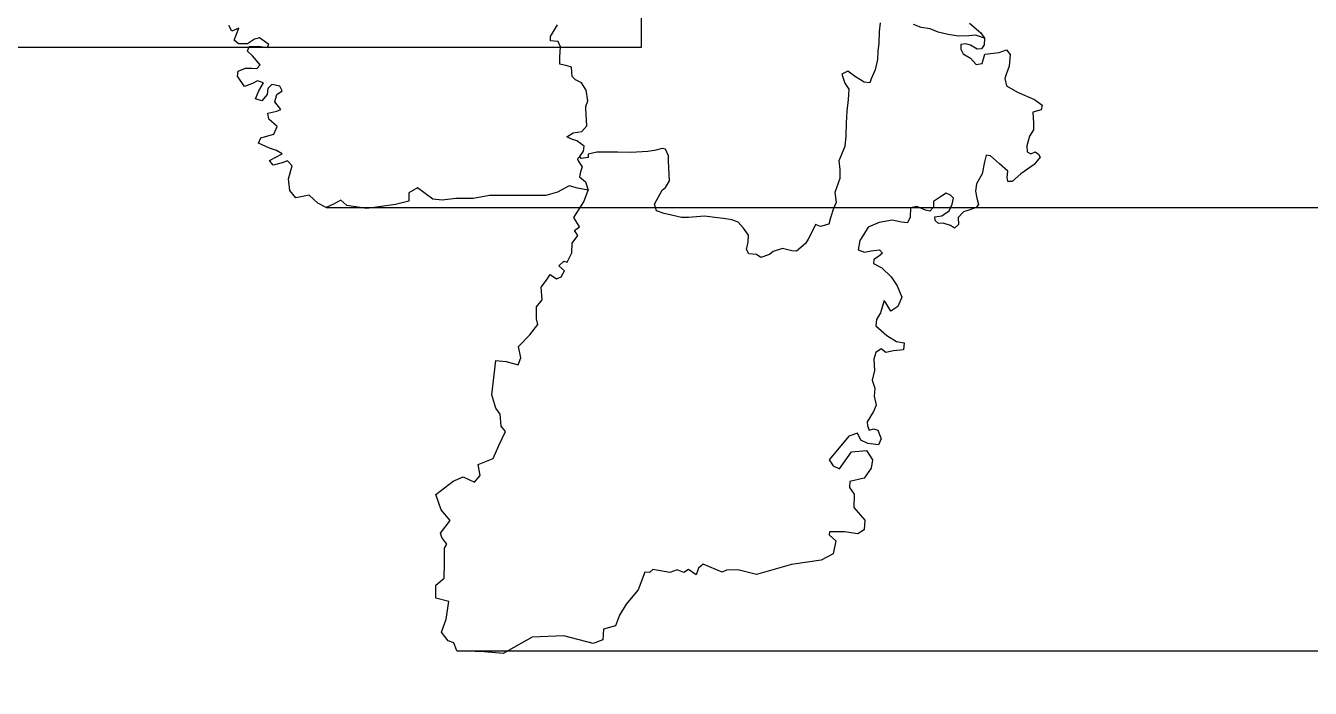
# Model space of a CAD drawing. Header units: millimetres. Extents: x 732789 to 734367, y 13383 to 14017.
# Drawn here: x 733152.6 to 733207.3, y 13718.7 to 13746.9 of the extents above; entities that cross this region are included whole.
import ezdxf

# ---------------------------------------------------------------- set-up
doc = ezdxf.new("R2010")
doc.units = ezdxf.units.MM
doc.linetypes.add('HIDDEN', pattern=[0.375, 0.25, -0.125])
picture_1 = doc.add_image_def('image1.png', size_in_pixel=(591, 835))

msp = doc.modelspace()

# ---------------------------------------------------------------- linework, layer by layer
msp.add_lwpolyline([(733149.121, 13783.948), (733178.782, 13783.948), (733178.782, 13746), (733149.121, 13746)], close=True)
at = {"color": 18, "linetype": 'HIDDEN', "ltscale": 2000, "true_color": 0x000000}
for points in [[(733176.177, 13741.345), (733176.073, 13741.253), (733176.101, 13741.166), (733176.28, 13740.909), (733176.212, 13740.695), (733176.158, 13740.48), (733176.419, 13740.264), (733176.536, 13739.914), (733176.077, 13740.004), (733175.726, 13740.103), (733175.232, 13739.833), (733174.728, 13739.689), (733172.323, 13739.68), (733171.64, 13739.563), (733170.902, 13739.563), (733170.318, 13739.492), (733169.913, 13739.536), (733169.265, 13740.012), (733168.897, 13739.806), (733168.897, 13739.438), (733168.321, 13739.303), (733167.111, 13739.131), (733166.247, 13739.257), (733165.995, 13739.491), (733165.681, 13739.32), (733165.366, 13739.167), (733165.015, 13739.365), (733164.646, 13739.697), (733164.08, 13739.589), (733163.828, 13739.904), (733163.765, 13740.389), (733163.927, 13740.955), (733163.729, 13741.161), (733163.495, 13741.071), (733163.117, 13740.973), (733162.964, 13741.179), (733163.504, 13741.458), (733163.259, 13741.607), (733162.962, 13741.706), (733162.494, 13741.913), (733162.584, 13742.137), (733163.142, 13742.299), (733163.286, 13742.622), (733162.926, 13742.937), (733162.89, 13743.197), (733163.277, 13743.278), (733163.448, 13743.35), (733163.187, 13743.682), (733163.268, 13743.996), (733163.493, 13744.149), (733163.394, 13744.347), (733163.052, 13744.41), (733162.89, 13744.239), (733162.863, 13743.987), (733162.638, 13743.718), (733162.359, 13743.799), (733162.503, 13744.14), (733162.71, 13744.481), (733162.449, 13744.571), (733162.234, 13744.464), (733161.892, 13744.329), (733161.594, 13744.773), (733161.621, 13744.989), (733161.936, 13745.115), (733162.206, 13745.106), (733162.422, 13745.097), (733162.565, 13745.249), (733162.233, 13745.645), (733162.017, 13745.842), (733162.089, 13746.031), (733162.494, 13746.049), (733162.853, 13745.995), (733162.934, 13746.121), (733162.538, 13746.408), (733162.323, 13746.354), (733162.026, 13746.148), (733161.639, 13746.148), (733161.459, 13746.309), (733161.648, 13746.816), (733161.36, 13746.69), (733161.234, 13746.933)], [(733188.963, 13747.045), (733188.925, 13746.674), (733188.913, 13746.18), (733188.876, 13745.821), (733188.851, 13745.488), (733188.752, 13745.043), (733188.579, 13744.66), (733188.53, 13744.487), (733188.294, 13744.512), (733187.911, 13744.746), (733187.589, 13744.981), (733187.342, 13744.858), (733187.465, 13744.474), (733187.639, 13744.215), (733187.614, 13743.993), (733187.602, 13743.783), (733187.551, 13743.282), (733187.526, 13742.764), (733187.5, 13742.233), (733187.462, 13741.777), (733187.209, 13741.17), (733187.247, 13740.791), (733187.247, 13740.412), (733187.031, 13739.812), (733187.095, 13739.394), (733186.981, 13739.129), (733186.854, 13738.737), (733186.778, 13738.459), (733186.424, 13738.37), (733186.221, 13738.446), (733186.082, 13738.18), (733185.904, 13737.826), (733185.79, 13737.637), (733185.398, 13737.308), (733185.208, 13737.333), (733184.815, 13737.422), (733184.41, 13737.295), (733184.258, 13737.169), (733183.89, 13737.04), (733183.7, 13737.166), (733183.371, 13737.192), (733183.269, 13737.381), (733183.345, 13737.697), (733183.358, 13737.988), (733183.143, 13738.292), (733182.927, 13738.545), (733182.649, 13738.646), (733182.294, 13738.709), (733182.041, 13738.734), (733181.484, 13738.798), (733180.8, 13738.747), (733180.509, 13738.747), (733180.078, 13738.848), (733179.774, 13738.924), (733179.445, 13739.038), (733179.356, 13739.316), (733179.686, 13739.911), (733179.825, 13740.024), (733180.002, 13740.315), (733179.951, 13741.142), (733179.951, 13741.383), (733179.824, 13741.661), (733179.685, 13741.686), (733179.356, 13741.61), (733179.077, 13741.56), (733178.356, 13741.522), (733177.798, 13741.534), (733177.292, 13741.534), (733176.899, 13741.534), (733176.532, 13741.446), (733176.532, 13741.395), (733176.532, 13741.307), (733176.228, 13741.269), (733176.177, 13741.345), (733176.329, 13741.572), (733176.367, 13741.787), (733176.051, 13742.015), (733175.798, 13742.104), (733175.62, 13742.179), (733175.899, 13742.356), (733176.266, 13742.407), (733176.481, 13742.66), (733176.431, 13743.393), (733176.431, 13743.482), (733176.518, 13743.717), (733176.442, 13744.172), (733176.252, 13744.489), (733175.986, 13744.615), (733175.847, 13744.754), (733175.822, 13745.159), (733175.644, 13745.209), (733175.328, 13745.285), (733175.328, 13745.589), (733175.353, 13746.019), (733175.252, 13746.246), (733174.923, 13746.284), (733174.923, 13746.461), (733175.226, 13746.955)], [(733192.773, 13747.027), (733193.156, 13746.706), (733193.255, 13746.62), (733193.417, 13746.39), (733193.033, 13746.526), (733192.749, 13746.489), (733192.303, 13746.476), (733191.87, 13746.55), (733191.437, 13746.649), (733191.091, 13746.785), (733190.72, 13746.847), (733190.385, 13746.971)], [(733193.417, 13746.39), (733193.404, 13746.109), (733193.28, 13745.931), (733193.099, 13745.919), (733192.821, 13746.087), (733192.621, 13746.15), (733192.406, 13746.119), (733192.397, 13745.929), (733192.499, 13745.726), (733192.809, 13745.536), (733193.057, 13745.274), (733193.316, 13745.313), (733193.422, 13745.713), (733194.03, 13745.775), (733194.352, 13745.889), (733194.501, 13745.701), (733194.462, 13745.203), (733194.348, 13744.884), (733194.277, 13744.668), (733194.348, 13744.355), (733194.811, 13744.088), (733195.539, 13743.78), (733195.869, 13743.537), (733195.826, 13743.333), (733195.476, 13743.232), (733195.5, 13742.766), (733195.492, 13742.484), (733195.327, 13742.218), (733195.214, 13741.798), (733195.229, 13741.546), (733195.379, 13741.46), (733195.575, 13741.542), (733195.712, 13741.452), (733195.783, 13741.319), (733195.53, 13741.002), (733194.957, 13740.61), (733194.588, 13740.289), (733194.4, 13740.277), (733194.384, 13740.446), (733194.404, 13740.724), (733194.05, 13741.034), (733193.662, 13741.375), (733193.481, 13741.399), (733193.406, 13741.125), (733193.307, 13740.609), (733193.068, 13740.186), (733193.032, 13739.864), (733193.08, 13739.574), (733193.151, 13739.307), (733193.06, 13739.169), (733192.742, 13739.064), (733192.522, 13738.987), (733192.29, 13738.748), (733192.306, 13738.454), (733192.137, 13738.297), (733191.968, 13738.407), (733191.65, 13738.501), (733191.446, 13738.497), (733191.309, 13738.618), (733191.293, 13738.783), (733191.595, 13738.818), (733191.905, 13739.03), (733192.039, 13739.314), (733192.09, 13739.569), (733191.964, 13739.706), (733191.776, 13739.784), (733191.583, 13739.663), (733191.246, 13739.431), (733191.234, 13739.192), (733191.085, 13739.012), (733190.904, 13739.055), (733190.535, 13739.22), (733190.261, 13739.157), (733190.241, 13738.769), (733190.135, 13738.522), (733189.872, 13738.553), (733189.481, 13738.629), (733188.923, 13738.528), (733188.46, 13738.339), (733188.256, 13738.002), (733188.099, 13737.771), (733188.032, 13737.37), (733188.299, 13737.264), (733188.578, 13737.327), (733188.939, 13737.366), (733189.064, 13737.229), (733188.892, 13737.084), (733188.703, 13736.954), (733188.68, 13736.782), (733189.041, 13736.607), (733189.443, 13736.223), (733189.69, 13735.832), (733189.886, 13735.348), (733189.724, 13734.952), (733189.429, 13734.759), (733189.206, 13735.114), (733189.145, 13735.216), (733188.982, 13734.688), (733188.81, 13734.394), (733188.779, 13734.13), (733189.247, 13733.724), (733189.664, 13733.456), (733189.989, 13733.405), (733189.959, 13733.101), (733189.542, 13733.07), (733189.207, 13732.999), (733189.004, 13733.151), (733188.781, 13732.989), (733188.699, 13732.705), (733188.73, 13732.228), (733188.634, 13731.809), (733188.737, 13731.469), (733188.711, 13731.136), (733188.801, 13730.742), (733188.679, 13730.485), (733188.416, 13730.042), (733188.422, 13729.863), (733188.493, 13729.689), (733188.685, 13729.734), (733188.865, 13729.689), (733189.007, 13729.31), (733188.892, 13729.057), (733188.445, 13729.12), (733188.143, 13729.255), (733187.997, 13729.556), (733187.634, 13729.431), (733186.791, 13728.414), (733186.968, 13728.163), (733187.239, 13728.038), (733187.748, 13728.765), (733188.382, 13728.817), (733188.642, 13728.422), (733188.58, 13728.069), (733188.289, 13727.643), (733187.675, 13727.498), (733187.664, 13727.245), (733187.862, 13726.955), (733187.851, 13726.394), (733188.319, 13725.854), (733188.287, 13725.435), (733188.017, 13725.269), (733187.455, 13725.352), (733186.811, 13725.352), (733186.8, 13725.228), (733187.081, 13724.968), (733186.967, 13724.418), (733186.457, 13724.137), (733185.197, 13723.958), (733183.7, 13723.533), (733182.9, 13723.73), (733182.421, 13723.709), (733182.234, 13723.626), (733181.434, 13723.969), (733181.236, 13723.802), (733181.132, 13723.522), (733180.8, 13723.74), (733180.602, 13723.616), (733180.321, 13723.73), (733180.01, 13723.616), (733179.282, 13723.74), (733179.147, 13723.616), (733178.939, 13723.626), (733178.658, 13722.878), (733178.155, 13722.265), (733177.869, 13721.794), (733177.7, 13721.341), (733177.179, 13721.206), (733177.162, 13720.753), (733176.742, 13720.585), (733175.497, 13720.921), (733174.151, 13720.854), (733172.906, 13720.165), (733172.099, 13720.232), (733170.938, 13720.282), (733170.804, 13720.618), (733170.568, 13720.702), (733170.282, 13721.072), (733170.484, 13721.626), (733170.602, 13722.382), (733170.047, 13722.517), (733170.047, 13723.071), (733170.4, 13723.374), (733170.417, 13724.012), (733170.417, 13724.65), (733170.518, 13724.818), (733170.299, 13725.104), (733170.248, 13725.289), (733170.652, 13725.835), (733170.265, 13726.289), (733170.047, 13726.944), (733170.787, 13727.515), (733171.208, 13727.7), (733171.695, 13727.465), (733171.931, 13727.75), (733171.847, 13728.221), (733172.486, 13728.473), (733172.721, 13729.027), (733173.007, 13729.632), (733172.822, 13729.85), (733172.788, 13730.362), (733172.603, 13730.614), (733172.435, 13731.186), (733172.603, 13732.647), (733173.041, 13732.614), (733173.545, 13732.462), (733173.663, 13732.765), (733173.562, 13733.252), (733174.05, 13733.744), (733174.386, 13734.181), (733174.336, 13734.433), (733174.336, 13734.937), (733174.571, 13735.239), (733174.537, 13735.784), (733174.756, 13736.07), (733174.907, 13736.322), (733175.176, 13736.137), (733175.378, 13736.221), (733175.53, 13736.473), (733175.277, 13736.692), (733175.496, 13736.893), (733175.631, 13736.843), (733175.832, 13737.246), (733175.849, 13737.649), (733176.085, 13737.985), (733175.95, 13738.187), (733176.169, 13738.355), (733175.917, 13738.741), (733176.354, 13739.413), (733176.536, 13739.914)]]:
    msp.add_lwpolyline(points, dxfattribs=at)
for points in [[(733165.366, 13739.167), (733452.715, 13739.167)], [(733170.938, 13720.282), (733458.287, 13720.282)]]:
    msp.add_lwpolyline(points)

# ---------------------------------------------------------------- pictures from other files: only their frames are drawn
image = msp.add_image(picture_1, insert=(733076.287, 13645.794), size_in_units=(210.206, 296.992))
image.dxf.flags = 7

doc.saveas('drawing.dxf')
